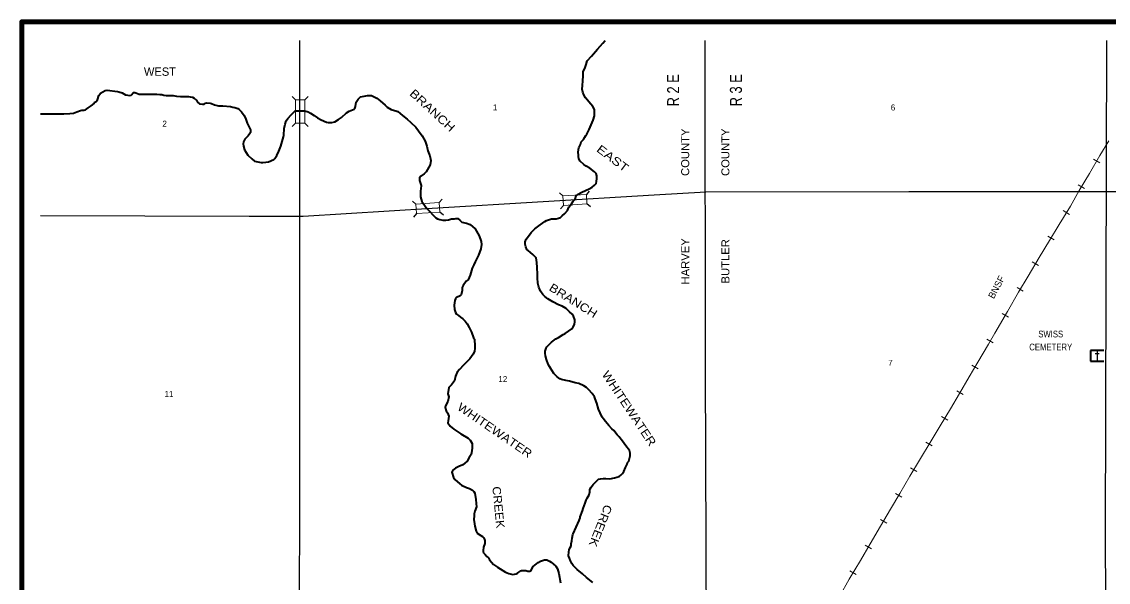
# Model space of a CAD drawing. Extents: x 194.09 to 198.68, y 55.65 to 59.59.
# Drawn here: x 194.086 to 196.811, y 58.185 to 59.591 of the extents above; entities that cross this region are included whole.
import ezdxf
from ezdxf.enums import TextEntityAlignment as Align

# ---------------------------------------------------------------- set-up
doc = ezdxf.new("R2010")
doc.units = 0
doc.header["$LTSCALE"] = 0.0061
doc.linetypes.add('DOTTED', pattern=[1.5, 0.3, -1.2])
for name, color, linetype, lineweight in [('14', 7, 'Continuous', 25), ('17', 7, 'Continuous', 13), ('21', 7, 'Continuous', 25), ('25', 7, 'Continuous', 35), ('32', 7, 'Continuous', 25), ('48', 7, 'Continuous', 106)]:
    doc.layers.add(name, color=color, linetype=linetype, lineweight=lineweight)
for name, color, linetype in [('29', 7, 'Continuous'), ('41', 7, 'Continuous'), ('45', 7, 'Continuous'), ('46', 7, 'Continuous')]:
    doc.layers.add(name, color=color, linetype=linetype)

msp = doc.modelspace()

# ---------------------------------------------------------------- linework, layer by layer
at = {"layer": '14'}
for points in [[(194.782197, 59.543939), (194.781439, 56.960417), (194.781061, 55.756061)], [(195.798674, 59.543939), (195.8, 58.719697), (195.80322, 57.83428)], [(196.806061, 59.543939), (196.803409, 58.30322), (196.806061, 57.64053), (196.809091, 56.530682), (196.80947, 55.756061)], [(194.133333, 59.105492), (194.656061, 59.103977), (194.738826, 59.10322), (194.791856, 59.103788), (195.115152, 59.123674), (195.67178, 59.156818), (195.801705, 59.164583), (196.310795, 59.16572), (196.882576, 59.16553)]]:
    msp.add_lwpolyline(points, dxfattribs=at)
at = {"layer": '17'}
for p, q in [((196.773864, 59.24678), (196.789583, 59.2375)), ((196.735417, 59.182386), (196.751326, 59.172917)), ((196.697917, 59.117614), (196.713447, 59.107955)), ((196.659091, 59.05322), (196.674811, 59.043939)), ((196.620265, 58.989015), (196.636174, 58.979735)), ((196.582008, 58.924621), (196.597727, 58.915152)), ((196.544508, 58.859659), (196.560417, 58.850189)), ((196.506629, 58.794697), (196.522538, 58.785606)), ((196.468939, 58.730114), (196.484659, 58.720644)), ((196.430682, 58.66553), (196.446591, 58.65625)), ((196.392424, 58.601136), (196.408144, 58.591667)), ((196.353409, 58.536932), (196.369318, 58.527652)), ((196.315152, 58.472538), (196.331061, 58.463068)), ((196.277083, 58.407765), (196.292992, 58.398485)), ((196.239205, 58.342992), (196.255114, 58.333712)), ((196.200947, 58.278409), (196.216856, 58.269318)), ((196.163068, 58.213826), (196.178977, 58.204545))]:
    msp.add_line(p, q, dxfattribs=at)
msp.add_lwpolyline([(196.136742, 58.149621), (196.161364, 58.192803), (196.189394, 58.239773), (196.213447, 58.281629), (196.239962, 58.325568), (196.264583, 58.368371), (196.287879, 58.407765), (196.313447, 58.451326), (196.337121, 58.491288), (196.366288, 58.540341), (196.389205, 58.57803), (196.414773, 58.619886), (196.437311, 58.658333), (196.462311, 58.700947), (196.483712, 58.736932), (196.510417, 58.782765), (196.526326, 58.810227), (196.558144, 58.864394), (196.585795, 58.913068), (196.609659, 58.952652), (196.637311, 58.999811), (196.663258, 59.042235), (196.6875, 59.082955), (196.71572, 59.128977), (196.737689, 59.167992), (196.763447, 59.210985), (196.789773, 59.255492), (196.812121, 59.292803)], dxfattribs=at)
msp.add_lwpolyline([(196.136742, 58.149621), (196.161364, 58.192803), (196.189394, 58.239773), (196.213447, 58.281629), (196.239962, 58.325568), (196.264583, 58.368371), (196.287879, 58.407765), (196.313447, 58.451326), (196.337121, 58.491288), (196.366288, 58.540341), (196.389205, 58.57803), (196.414773, 58.619886), (196.437311, 58.658333), (196.462311, 58.700947), (196.483712, 58.736932), (196.510417, 58.782765), (196.526326, 58.810227), (196.558144, 58.864394), (196.585795, 58.913068), (196.609659, 58.952652), (196.637311, 58.999811), (196.663258, 59.042235), (196.6875, 59.082955), (196.71572, 59.128977), (196.737689, 59.167992), (196.763447, 59.210985), (196.789773, 59.255492), (196.812121, 59.292803)], dxfattribs=at)
at = {"layer": '21'}
for p, q in [((194.772159, 59.395644), (194.764015, 59.403409)), ((194.796212, 59.395644), (194.803977, 59.403788)), ((194.764394, 59.328409), (194.772159, 59.336553)), ((194.804356, 59.328788), (194.796212, 59.336553)), ((195.442803, 59.154545), (195.43428, 59.161742)), ((195.509091, 59.166667), (195.501894, 59.158144)), ((195.074242, 59.133902), (195.06572, 59.141288)), ((195.14053, 59.146212), (195.133144, 59.137689)), ((195.444318, 59.130492), (195.437121, 59.12197)), ((195.511932, 59.126894), (195.50322, 59.134091)), ((195.075758, 59.110038), (195.068561, 59.101326)), ((195.143371, 59.106439), (195.134659, 59.113636))]:
    msp.add_line(p, q, dxfattribs=at)
at = {"layer": '21', "lineweight": 13}
for points in [[(194.772159, 59.395644), (194.772159, 59.336553), (194.796212, 59.336553), (194.796212, 59.395644)], [(195.444318, 59.130492), (195.50322, 59.134091), (195.501894, 59.158144), (195.442803, 59.154545)], [(195.075758, 59.110038), (195.134659, 59.113636), (195.133144, 59.137689), (195.074242, 59.133902)]]:
    msp.add_lwpolyline(points, close=True, dxfattribs=at)
at = {"layer": '25'}
for points in [[(195.451326, 58.872159), (195.441288, 58.877652), (195.432197, 58.881439), (195.418182, 58.889015), (195.405303, 58.896591), (195.397727, 58.902083), (195.392424, 58.907008), (195.387311, 58.91553), (195.382765, 58.925758), (195.380492, 58.935795), (195.379167, 58.948864), (195.379356, 58.957955), (195.378788, 58.974432), (195.37803, 58.9875), (195.375947, 58.998674), (195.372159, 59.003409), (195.367424, 59.007197), (195.361932, 59.012689), (195.355682, 59.017424), (195.352462, 59.019886), (195.35, 59.026705), (195.348864, 59.033333), (195.348674, 59.039583), (195.351136, 59.046212), (195.356439, 59.053788), (195.363258, 59.0625), (195.373106, 59.07178), (195.382955, 59.079167), (195.392045, 59.085795), (195.397727, 59.089962), (195.401894, 59.092614), (195.414773, 59.09697), (195.425947, 59.096591), (195.432008, 59.098295), (195.437311, 59.100568), (195.441477, 59.104356), (195.448106, 59.110038), (195.454545, 59.118182), (195.457955, 59.126326), (195.464394, 59.13428), (195.468561, 59.140909), (195.473485, 59.146402), (195.476136, 59.154356), (195.479735, 59.158144), (195.490909, 59.163636), (195.500189, 59.167992), (195.509091, 59.172159), (195.516477, 59.175947), (195.522348, 59.181439), (195.526136, 59.185795), (195.527462, 59.190909), (195.52803, 59.198295), (195.52822, 59.204735), (195.526136, 59.210227), (195.52197, 59.214394), (195.510606, 59.223864), (195.501136, 59.229356), (195.496023, 59.233523), (195.486553, 59.241477), (195.482765, 59.247159), (195.482008, 59.253409), (195.482386, 59.257197), (195.481629, 59.263636), (195.482197, 59.271023), (195.483144, 59.275379), (195.486932, 59.283712), (195.489015, 59.290341), (195.494508, 59.295455), (195.498106, 59.301326), (195.500947, 59.305871), (195.502841, 59.309659), (195.508712, 59.320644), (195.519318, 59.344129), (195.52197, 59.355303), (195.522159, 59.364962), (195.52197, 59.371402), (195.517803, 59.378788), (195.513258, 59.38447), (195.499811, 59.400379), (195.495455, 59.407576), (195.492803, 59.414962), (195.491098, 59.42197), (195.492235, 59.431629), (195.492992, 59.442614), (195.493939, 59.455682), (195.494318, 59.466667), (195.497727, 59.474053), (195.501326, 59.483712), (195.504167, 59.493182), (195.514962, 59.504545), (195.530114, 59.522159), (195.543371, 59.537121), (195.549242, 59.543939)], [(194.133333, 59.360227), (194.191667, 59.360227), (194.206439, 59.361174), (194.215909, 59.362311), (194.224242, 59.365152), (194.232955, 59.368561), (194.236932, 59.369318), (194.242424, 59.369697), (194.245644, 59.370644), (194.245644, 59.370644), (194.252273, 59.375), (194.259848, 59.380303), (194.267803, 59.386553), (194.269697, 59.389394), (194.272538, 59.391288), (194.275947, 59.395455), (194.279545, 59.405871), (194.281439, 59.409848), (194.283333, 59.4125), (194.289205, 59.41572), (194.295076, 59.418561), (194.300568, 59.419508), (194.326136, 59.416667), (194.329545, 59.41553), (194.337879, 59.412689), (194.346402, 59.407955), (194.351705, 59.406818), (194.357008, 59.406061), (194.360038, 59.407386), (194.3625, 59.409091), (194.364583, 59.411932), (194.366288, 59.413636), (194.369318, 59.413636), (194.37178, 59.412689), (194.380492, 59.40947), (194.389962, 59.40947), (194.397727, 59.409659), (194.408144, 59.409659), (194.424432, 59.409659), (194.432386, 59.408902), (194.4375, 59.408333), (194.442045, 59.407197), (194.448295, 59.406439), (194.456818, 59.406061), (194.46553, 59.405871), (194.474242, 59.404924), (194.48447, 59.403977), (194.494886, 59.403409), (194.504545, 59.403409), (194.508712, 59.40303), (194.513826, 59.401894), (194.513826, 59.401894), (194.518371, 59.399621), (194.52197, 59.396591), (194.523864, 59.394697), (194.526894, 59.389394), (194.526894, 59.389394), (194.532008, 59.385417), (194.539205, 59.38428), (194.543371, 59.384848), (194.54678, 59.386742), (194.550379, 59.387689), (194.558712, 59.387121), (194.561553, 59.385985), (194.569129, 59.382955), (194.579356, 59.380682), (194.59053, 59.379924), (194.60928, 59.378598), (194.615152, 59.377273), (194.620076, 59.376326), (194.627841, 59.373674), (194.631061, 59.371402), (194.636932, 59.364962), (194.643561, 59.355871), (194.647917, 59.347159), (194.651136, 59.336742), (194.654545, 59.329924), (194.657955, 59.323295), (194.65928, 59.319886), (194.65928, 59.313447), (194.658333, 59.310606), (194.653788, 59.305303), (194.645644, 59.296402), (194.64375, 59.293561), (194.642424, 59.289773), (194.641667, 59.284659), (194.641856, 59.278977), (194.644697, 59.270265), (194.65322, 59.256629), (194.662879, 59.247348), (194.670076, 59.241856), (194.678409, 59.239773), (194.686364, 59.238258), (194.690909, 59.238068), (194.698106, 59.238636), (194.704735, 59.240152), (194.718182, 59.246023), (194.720455, 59.248106), (194.725379, 59.255492)], [(194.725379, 59.255492), (194.730492, 59.266288), (194.735795, 59.278977), (194.742424, 59.302841), (194.742992, 59.306629), (194.744129, 59.323485), (194.746402, 59.334091), (194.749432, 59.342614), (194.753598, 59.348674), (194.761932, 59.357386), (194.768939, 59.36553), (194.77178, 59.367992), (194.795833, 59.368182), (194.804356, 59.364962), (194.810417, 59.361553), (194.818939, 59.35625), (194.827462, 59.350568), (194.836932, 59.344886), (194.85, 59.339394), (194.854356, 59.338826), (194.863258, 59.338636), (194.870833, 59.339962), (194.880682, 59.345644), (194.888068, 59.350947), (194.900758, 59.3625), (194.907008, 59.366667), (194.919508, 59.37197), (194.921212, 59.373295), (194.922727, 59.378977), (194.924432, 59.389394), (194.929545, 59.397159), (194.935606, 59.402652), (194.944697, 59.404924), (194.95322, 59.406629), (194.962879, 59.406061), (194.962879, 59.406061), (194.976515, 59.399432), (194.985038, 59.393182), (194.997348, 59.382386), (195.002652, 59.377273), (195.0125, 59.371212), (195.026894, 59.367045), (195.029356, 59.365909), (195.04053, 59.355871), (195.052652, 59.347159), (195.061932, 59.338826), (195.074242, 59.327083), (195.080871, 59.317803), (195.089962, 59.305114), (195.097348, 59.291667), (195.101705, 59.279167), (195.104167, 59.267235), (195.109659, 59.254545), (195.112121, 59.243371), (195.110227, 59.232576), (195.107197, 59.226326), (195.100189, 59.215152), (195.095076, 59.20947), (195.086553, 59.203788), (195.083333, 59.199811), (195.083144, 59.197159), (195.083523, 59.193182), (195.087311, 59.180871), (195.087121, 59.17197), (195.086364, 59.166856), (195.086364, 59.152462), (195.089015, 59.14072), (195.091667, 59.136932), (195.102273, 59.122727), (195.102273, 59.122727), (195.124811, 59.099621), (195.128598, 59.097159), (195.134659, 59.095455), (195.142235, 59.093561), (195.149621, 59.093561), (195.156061, 59.094697), (195.163636, 59.097159), (195.171023, 59.097159), (195.174242, 59.098106), (195.179924, 59.097538), (195.185038, 59.093182), (195.189962, 59.088636), (195.201136, 59.085795), (195.210227, 59.082576), (195.223106, 59.07178), (195.232765, 59.054356), (195.238258, 59.040341), (195.239394, 59.032765), (195.237689, 59.021212), (195.231629, 59.005871), (195.223106, 58.988826), (195.219886, 58.981818), (195.21553, 58.973106), (195.210795, 58.955492), (195.205303, 58.944129), (195.200947, 58.94053), (195.192992, 58.929924), (195.190909, 58.924621), (195.190152, 58.916856), (195.187879, 58.906629), (195.185606, 58.903409)], [(195.185606, 58.903409), (195.176515, 58.899432), (195.173485, 58.896023), (195.172159, 58.892235), (195.170644, 58.880114), (195.171023, 58.869318), (195.173485, 58.861742), (195.176326, 58.857955), (195.18125, 58.854356), (195.186553, 58.850379), (195.192045, 58.846212), (195.197917, 58.840152), (195.20303, 58.833333), (195.207765, 58.824621), (195.214015, 58.812311), (195.218939, 58.798674), (195.221212, 58.794697), (195.222159, 58.777841), (195.222159, 58.77178), (195.221023, 58.764962), (195.218371, 58.757765), (195.20947, 58.745455), (195.206439, 58.742045), (195.194129, 58.729924), (195.183712, 58.719129), (195.177652, 58.712121), (195.173864, 58.702462), (195.171402, 58.69072), (195.164015, 58.680303), (195.157386, 58.673485), (195.154356, 58.658144), (195.157386, 58.650189), (195.154735, 58.639015), (195.148674, 58.627652), (195.147917, 58.623295), (195.150189, 58.615152), (195.153977, 58.610417), (195.156818, 58.601705), (195.155114, 58.590152), (195.154735, 58.585227), (195.160795, 58.577083), (195.169697, 58.569129), (195.187311, 58.557576), (195.205492, 58.546402), (195.210985, 58.541477), (195.215909, 58.533333), (195.215909, 58.52197), (195.214205, 58.509848), (195.212689, 58.505871), (195.207955, 58.497917), (195.202841, 58.488636), (195.197348, 58.483712), (195.191856, 58.479545), (195.182197, 58.475379), (195.173674, 58.47178), (195.166856, 58.466667), (195.164583, 58.461364), (195.16875, 58.447917), (195.172348, 58.443182), (195.18428, 58.432197), (195.188447, 58.428598), (195.201515, 58.422917), (195.20928, 58.420644), (195.216098, 58.416667), (195.219697, 58.413068), (195.222348, 58.408712), (195.224432, 58.393182), (195.225947, 58.382765), (195.226515, 58.374053), (195.222538, 58.363636), (195.220644, 58.357008), (195.220265, 58.352083), (195.220076, 58.342424), (195.22178, 58.331439), (195.222348, 58.325568), (195.225568, 58.313636), (195.22822, 58.308523), (195.237689, 58.302462), (195.241288, 58.299811), (195.245076, 58.296591), (195.24697, 58.289773), (195.24697, 58.282386), (195.243939, 58.273674), (195.243182, 58.265341), (195.243371, 58.262311), (195.244318, 58.25947), (195.247917, 58.254545), (195.252652, 58.250189), (195.256439, 58.246212), (195.25947, 58.241288), (195.264205, 58.235417), (195.268939, 58.229735), (195.278788, 58.222917), (195.292614, 58.214583), (195.298864, 58.210985), (195.307197, 58.207197), (195.317614, 58.205114), (195.325758, 58.20625), (195.329356, 58.207955), (195.332765, 58.210417), (195.3375, 58.214205)], [(195.468561, 58.227462), (195.46553, 58.232197), (195.462121, 58.238636), (195.45928, 58.245644), (195.457576, 58.251136), (195.457765, 58.261174), (195.458523, 58.266477), (195.461364, 58.272159), (195.463636, 58.276894), (195.463826, 58.282008), (195.465152, 58.288826), (195.466667, 58.295455), (195.468371, 58.305114), (195.469129, 58.306818), (195.48428, 58.34053), (195.486174, 58.347159), (195.486174, 58.349432), (195.492045, 58.364394), (195.493561, 58.369886), (195.498864, 58.383712), (195.501705, 58.391288), (195.503977, 58.396023), (195.508902, 58.404735), (195.510795, 58.4125), (195.510795, 58.417235), (195.511364, 58.419886), (195.513826, 58.424053), (195.519129, 58.430871), (195.527652, 58.438826), (195.532576, 58.44375), (195.537689, 58.445076), (195.544318, 58.445455), (195.550758, 58.445455), (195.561174, 58.445076), (195.572159, 58.447538), (195.583902, 58.450947), (195.588447, 58.453598), (195.592614, 58.458144), (195.595644, 58.463447), (195.600379, 58.473295), (195.604545, 58.481818), (195.605492, 58.485985), (195.608333, 58.489205), (195.611932, 58.502083), (195.611932, 58.506061), (195.611932, 58.50928), (195.609848, 58.51572), (195.607576, 58.518939), (195.603409, 58.524432), (195.589773, 58.542424), (195.585795, 58.547538), (195.58447, 58.550189), (195.579356, 58.554924), (195.570455, 58.565909), (195.565909, 58.570265), (195.558712, 58.578409), (195.549811, 58.588447), (195.544508, 58.595644), (195.541288, 58.599621), (195.536364, 58.609848), (195.532008, 58.619508), (195.527841, 58.634848), (195.523674, 58.645076), (195.52197, 58.650568), (195.516477, 58.658902), (195.507955, 58.667992), (195.502462, 58.673674), (195.495833, 58.67803), (195.483144, 58.683523), (195.474242, 58.685227), (195.45928, 58.689583), (195.450379, 58.691098), (195.439962, 58.693561), (195.435606, 58.695833), (195.428409, 58.700947), (195.420455, 58.70928), (195.412311, 58.722159), (195.409848, 58.726136), (195.406439, 58.732386), (195.402273, 58.744318), (195.399621, 58.75303), (195.398864, 58.759659), (195.398674, 58.764583), (195.401136, 58.772538), (195.402462, 58.775568), (195.408333, 58.78125), (195.414394, 58.787121), (195.425568, 58.796212), (195.432386, 58.799621), (195.44375, 58.806439), (195.448485, 58.80928), (195.456818, 58.815152), (195.465152, 58.821212), (195.468561, 58.826136), (195.472159, 58.832008), (195.473106, 58.839394), (195.473106, 58.84375), (195.469318, 58.852652), (195.466667, 58.858144), (195.460038, 58.863447), (195.451326, 58.872159)], [(195.3375, 58.214205), (195.339205, 58.214773), (195.350568, 58.214394), (195.355492, 58.213258), (195.360038, 58.213258), (195.362689, 58.214015), (195.368561, 58.224432), (195.376515, 58.231818), (195.381439, 58.234848), (195.386932, 58.238068), (195.397348, 58.241667), (195.402462, 58.241667), (195.40947, 58.238447), (195.414015, 58.235795), (195.425, 58.225758), (195.429356, 58.219129), (195.432576, 58.207386), (195.4375, 58.183523)], [(195.517992, 58.18428), (195.502652, 58.197159), (195.492235, 58.206061), (195.479167, 58.217614), (195.472727, 58.223295), (195.468561, 58.227462)]]:
    msp.add_lwpolyline(points, dxfattribs=at)
at = {"layer": '32'}
for p, q in [((196.777841, 58.75947), (196.787879, 58.75947)), ((196.782955, 58.764394), (196.782955, 58.741667))]:
    msp.add_line(p, q, dxfattribs=at)
at = {"layer": '32', "linetype": 'DOTTED', "lineweight": 35}
msp.add_lwpolyline([(196.799811, 58.766288), (196.766477, 58.766288), (196.766477, 58.739583), (196.8, 58.739583)], dxfattribs=at)
at = {"layer": '48'}
msp.add_lwpolyline([(197.968561, 55.708712), (194.085985, 55.708712), (194.085985, 59.591288), (197.968561, 59.591288)], close=True, dxfattribs=at)

# ---------------------------------------------------------------- texts
at = {"layer": '17'}
msp.add_text('BNSF', height=0.017, rotation=62.011, dxfattribs=at).set_placement((196.537884, 58.921579), align=Align.CENTER)
at = {"layer": '29'}
msp.add_text('WEST', height=0.02083, dxfattribs=at).set_placement((194.43267, 59.455682), align=Align.CENTER)
for s, rotation, width, p in [('BRANCH', 317.389, 1.2, (195.108762, 59.361194)), ('EAST', 322.907, 1.25, (195.56171, 59.240102)), ('BRANCH', 327.96, 1.15, (195.463697, 58.882961)), ('WHITEWATER', 303.718, 1.15, (195.600375, 58.615536)), ('WHITEWATER', 325.623, 1.15, (195.266562, 58.557924)), ('CREEK', 275.66, 1.1, (195.271206, 58.372145)), ('CREEK', 248.343, 1.15, (195.527861, 58.330833))]:
    msp.add_text(s, height=0.02083, rotation=rotation, dxfattribs=dict(at, width=width)).set_placement(p, align=Align.CENTER)
at = {"layer": '32', "width": 0.85}
for s, p in [('SWISS', (196.635227, 58.799432)), ('CEMETERY', (196.612689, 58.766856))]:
    msp.add_text(s, height=0.01705, dxfattribs=at).set_placement(p)
at = {"layer": '41', "width": 1.05}
for s, p in [('COUNTY', (195.759848, 59.26392)), ('COUNTY', (195.860606, 59.26392)), ('HARVEY', (195.759848, 58.990152)), ('BUTLER', (195.860606, 58.990246))]:
    msp.add_text(s, height=0.02007, rotation=90, dxfattribs=at).set_placement(p, align=Align.CENTER)
at = {"layer": '45'}
for s, p in [('1', (195.273106, 59.36875)), ('6', (196.271023, 59.36875)), ('2', (194.444318, 59.32803)), ('7', (196.264394, 58.72822)), ('12', (195.292614, 58.6875)), ('11', (194.455208, 58.650189))]:
    msp.add_text(s, height=0.01496, dxfattribs=at).set_placement(p, align=Align.CENTER)
at = {"layer": '46', "width": 0.8}
for s, p in [('R 2 E', (195.734659, 59.419318)), ('R 3 E', (195.892045, 59.419318))]:
    msp.add_text(s, height=0.03011, rotation=90, dxfattribs=at).set_placement(p, align=Align.CENTER)

doc.saveas('drawing.dxf')
